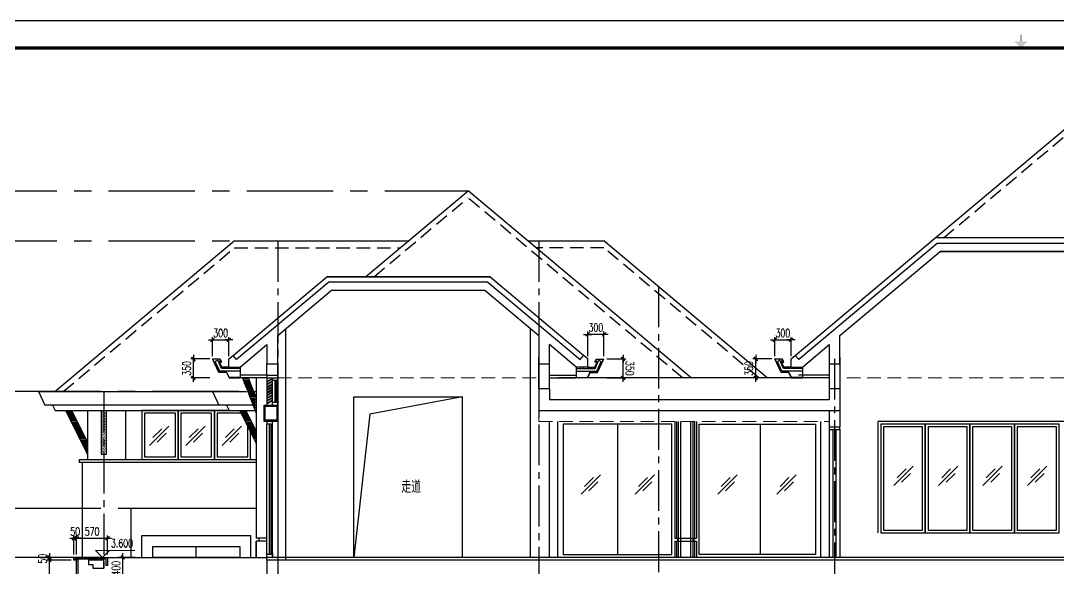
# Model space of a CAD drawing. Extents: x -395226 to -176901, y -140672 to 68263.
# Drawn here: x -263417 to -244335, y -95433 to -85367 of the extents above; entities that cross this region are included whole.
import ezdxf
from ezdxf.enums import TextEntityAlignment as Align

# ---------------------------------------------------------------- set-up
doc = ezdxf.new("R2010")
doc.units = 0
doc.header["$LTSCALE"] = 1000
doc.header["$MEASUREMENT"] = 0
for name, pattern in [('ACAD_ISO08W100', [36, 24, -3, 6, -3]), ('CENTER', [50.8, 31.75, -6.35, 6.35, -6.35]), ('HIDDEN', [0.375, 0.25, -0.125]), ('Plans$0$CENTER2', [1.125, 0.75, -0.125, 0.125, -0.125])]:
    doc.linetypes.add(name, pattern=pattern)
doc.layers.get('0').update_dxf_attribs({"linetype": 'CONTINUOUS'})
doc.layers.get('Defpoints').update_dxf_attribs({"linetype": 'CONTINUOUS'})
for name, color, linetype in [('A-COLUMN', 1, 'CONTINUOUS'), ('A-DIM', 201, 'CONTINUOUS'), ('A-DOTE', 8, 'ACAD_ISO08W100'), ('A-FACADE', 5, 'CONTINUOUS'), ('A-FACADE-hatch', 252, 'CONTINUOUS'), ('A-FIN-GRAN', 34, 'CONTINUOUS'), ('A-FIN-METAL', 150, 'CONTINUOUS'), ('A-LINE', 8, 'CONTINUOUS'), ('A-ROOF', 7, 'CONTINUOUS'), ('A-TEXT-CN', 31, 'CONTINUOUS'), ('A-WINDOW', 4, 'CONTINUOUS'), ('Col', 3, 'CONTINUOUS'), ('FIN 01', 8, 'CONTINUOUS'), ('FIN 02', 7, 'CONTINUOUS'), ('FIN 03', 2, 'CONTINUOUS'), ('Plans$0$Grid', 9, 'Plans$0$CENTER2'), ('ROOF 00', 8, 'CONTINUOUS'), ('Sect 18', 1, 'CONTINUOUS'), ('图框', 7, 'CONTINUOUS')]:
    doc.layers.add(name, color=color, linetype=linetype)
doc.layers.add('A-LEVEL', color=135, linetype='CONTINUOUS', lineweight=0)
doc.layers.add('A-STAIR', color=30, linetype='CONTINUOUS', lineweight=0)
doc.styles.add('DIM_FONT', font='SIMPLEX', dxfattribs={"width": 0.7, "bigfont": 'GBCBIG'})
doc.styles.add('PRC-S', font='tjromans.shx', dxfattribs={"width": 0.7, "bigfont": 'tjhztxt.shx'})
doc.styles.add('TJHZTXT', font='tjromans.shx', dxfattribs={"width": 0.8, "bigfont": 'tjhztxt.shx'})
doc.styles.add('zjz', font='tjromans.shx', dxfattribs={"width": 0.7, "height": 500, "bigfont": 'tjhztxt.shx'})
doc.dimstyles.new('DIM100', dxfattribs={"dimscale": 100, "dimtxt": 3, "dimasz": 0.01, "dimexe": 1, "dimexo": 1, "dimgap": 1, "dimtad": 1, "dimdec": 0, "dimzin": 0, "dimdsep": 46, "dimtxsty": 'DIM_FONT', "dimblk1": '_DIMX', "dimblk2": '_DIMX', "dimsah": 1, "dimcen": 0.01, "dimclrd": 256, "dimclre": 256, "dimclrt": 7, "dimadec": 0, "dimazin": 0, "dimtfac": 1, "dimtdec": 0, "dimtix": 1, "dimtmove": 2, "dimatfit": 3, "dimldrblk": '_DIMX', "dimfxl": 0, "dimtolj": 1, "dimtzin": 5, "dimarcsym": 0})

# ---------------------------------------------------------------- blocks, each defined once
blk = doc.blocks.new('glass hatch')
at = {"color": 9}
for p, q in [((0, 0), (355, 355)), ((61, 143), (225, 306)), ((143, 61), (306, 225))]:
    blk.add_line(p, q, dxfattribs=at)
blk = doc.blocks.new('A$C54BC2112')
at = {"layer": 'Col', "color": 8}
for p, q in [((-164, 2500), (-164, 350)), ((-134, 2500), (-134, 0)), ((-94, 2500), (-94, 0)), ((94, 2500), (94, 0)), ((134, 2500), (134, 0)), ((164, 2500), (164, 350)), ((-164, 300), (-164, 0)), ((164, 300), (164, 0))]:
    blk.add_line(p, q, dxfattribs=at)
at = {"layer": 'FIN 02', "color": 0}
for p, q in [((-200, 2500), (-200, 350)), ((200, 2500), (200, 350)), ((-200, 350), (200, 350)), ((-200, 300), (-200, 0)), ((-200, 300), (200, 300)), ((-150, 350), (-150, 300)), ((150, 350), (150, 300)), ((200, 300), (200, 0))]:
    blk.add_line(p, q, dxfattribs=at)
blk = doc.blocks.new('A$C27EA7CCC')
at = {"layer": 'A-LEVEL', "linetype": 'ByBlock'}
blk.add_lwpolyline([(1018, 509), (509, 0), (0, 509), (2880, 509)], dxfattribs=at)
at = {"layer": 'A-LEVEL', "style": 'zjz', "width": 0.7}
for tag, p in [('-6.000（建筑）', (3635, 1346)), ('-6.300（结构）', (3635, 645))]:
    blk.add_attdef(tag, text='', height=600, dxfattribs=at).set_placement(p, align=Align.RIGHT)
blk = doc.blocks.new('_DIMX')
blk.add_line((-150, 0), (150, 0))
at = {"const_width": 50}
blk.add_lwpolyline([(-70, -70), (70, 70)], dxfattribs=at)
blk = doc.blocks.new('*D852')
at = {"layer": 'A-DIM', "lineweight": -2}
for p, q in [((-261840, -95233), (-261490, -95233)), ((-261540, -95633), (-261540, -95234)), ((-261840, -95633), (-261490, -95633))]:
    blk.add_line(p, q, dxfattribs=at)
at = {"layer": 'Defpoints', "color": 0}
for p in [(-261890, -95233), (-261540, -95233), (-261890, -95633)]:
    blk.add_point(p, dxfattribs=at)
at = {"layer": 'A-DIM', "lineweight": -2, "xscale": 0.5, "yscale": 0.5, "zscale": 0.5}
for p, rotation in [((-261540, -95233), 90), ((-261540, -95633), 270)]:
    blk.add_blockref('_DIMX', p, dxfattribs=dict(at, rotation=rotation))
at = {"layer": 'A-DIM', "insert": (-261665, -95433), "char_height": 150, "attachment_point": 5, "rotation": 90, "style": 'DIM_FONT'}
blk.add_mtext('\\A1;400', dxfattribs=at)
blk = doc.blocks.new('*D853')
at = {"layer": 'A-DIM', "lineweight": -2}
for p, q in [((-262490, -95283), (-262940, -95283)), ((-262890, -96433), (-262890, -95284)), ((-262490, -96433), (-262940, -96433))]:
    blk.add_line(p, q, dxfattribs=at)
at = {"layer": 'Defpoints', "color": 0}
for p in [(-262890, -95283), (-262440, -95283), (-262440, -96433)]:
    blk.add_point(p, dxfattribs=at)
at = {"layer": 'A-DIM', "lineweight": -2, "xscale": 0.5, "yscale": 0.5, "zscale": 0.5}
for p, rotation in [((-262890, -95283), 90), ((-262890, -96433), 270)]:
    blk.add_blockref('_DIMX', p, dxfattribs=dict(at, rotation=rotation))
at = {"layer": 'A-DIM', "insert": (-263015, -95858), "char_height": 150, "attachment_point": 5, "rotation": 90, "style": 'DIM_FONT'}
blk.add_mtext('\\A1;1150', dxfattribs=at)
blk = doc.blocks.new('*D854')
at = {"layer": 'A-DIM', "lineweight": -2}
for p, q in [((-262490, -95233), (-262940, -95233)), ((-262490, -95283), (-262940, -95283)), ((-262890, -95233), (-262890, -95232)), ((-262890, -95283), (-262890, -95233)), ((-262890, -95284), (-262890, -95284))]:
    blk.add_line(p, q, dxfattribs=at)
at = {"layer": 'Defpoints', "color": 0}
for p in [(-262890, -95233), (-262440, -95233), (-262440, -95283)]:
    blk.add_point(p, dxfattribs=at)
at = {"layer": 'A-DIM', "lineweight": -2, "xscale": 0.5, "yscale": 0.5, "zscale": 0.5}
for p, rotation in [((-262890, -95233), 270), ((-262890, -95283), 90)]:
    blk.add_blockref('_DIMX', p, dxfattribs=dict(at, rotation=rotation))
at = {"layer": 'A-DIM', "insert": (-263015, -95258), "char_height": 150, "attachment_point": 5, "rotation": 90, "style": 'DIM_FONT'}
blk.add_mtext('\\A1;50', dxfattribs=at)
blk = doc.blocks.new('*D855')
at = {"layer": 'A-DIM', "lineweight": -2}
for p, q in [((-262440, -95183), (-262440, -94833)), ((-262390, -95183), (-262390, -94833)), ((-262440, -94883), (-262441, -94883)), ((-262440, -94883), (-262390, -94883)), ((-262389, -94883), (-262389, -94883))]:
    blk.add_line(p, q, dxfattribs=at)
at = {"layer": 'Defpoints', "color": 0}
for p in [(-262390, -94883), (-262440, -95233), (-262390, -95233)]:
    blk.add_point(p, dxfattribs=at)
at = {"layer": 'A-DIM', "lineweight": -2, "xscale": 0.5, "yscale": 0.5, "zscale": 0.5}
blk.add_blockref('_DIMX', (-262440, -94883), dxfattribs=at)
at = {"layer": 'A-DIM', "lineweight": -2, "xscale": 0.5, "yscale": 0.5, "zscale": 0.5, "rotation": 180}
blk.add_blockref('_DIMX', (-262390, -94883), dxfattribs=at)
at = {"layer": 'A-DIM', "insert": (-262415, -94758), "char_height": 150, "attachment_point": 5, "style": 'DIM_FONT'}
blk.add_mtext('\\A1;50', dxfattribs=at)
blk = doc.blocks.new('*D856')
at = {"layer": 'A-DIM', "lineweight": -2}
for p, q in [((-262390, -95183), (-262390, -94833)), ((-261820, -95183), (-261820, -94833)), ((-262389, -94883), (-261820, -94883))]:
    blk.add_line(p, q, dxfattribs=at)
at = {"layer": 'Defpoints', "color": 0}
for p in [(-261820, -94883), (-262390, -95233), (-261820, -95233)]:
    blk.add_point(p, dxfattribs=at)
at = {"layer": 'A-DIM', "lineweight": -2, "xscale": 0.5, "yscale": 0.5, "zscale": 0.5, "rotation": 180}
blk.add_blockref('_DIMX', (-262390, -94883), dxfattribs=at)
at = {"layer": 'A-DIM', "lineweight": -2, "xscale": 0.5, "yscale": 0.5, "zscale": 0.5}
blk.add_blockref('_DIMX', (-261820, -94883), dxfattribs=at)
at = {"layer": 'A-DIM', "insert": (-262105, -94758), "char_height": 150, "attachment_point": 5, "style": 'DIM_FONT'}
blk.add_mtext('\\A1;570', dxfattribs=at)
blk = doc.blocks.new('*D883')
at = {"layer": 'A-DIM', "lineweight": -2}
for p, q in [((-2886, -86057), (-3236, -86057)), ((-3186, -86056), (-3186, -86056)), ((-3186, -86407), (-3186, -86057)), ((-2886, -86407), (-3236, -86407)), ((-3186, -86407), (-3186, -86408))]:
    blk.add_line(p, q, dxfattribs=at)
at = {"layer": 'Defpoints', "color": 0}
for p in [(-3186, -86057), (-2836, -86057), (-2836, -86407)]:
    blk.add_point(p, dxfattribs=at)
at = {"layer": 'A-DIM', "lineweight": -2, "xscale": 0.5, "yscale": 0.5, "zscale": 0.5}
for p, rotation in [((-3186, -86057), 270), ((-3186, -86407), 90)]:
    blk.add_blockref('_DIMX', p, dxfattribs=dict(at, rotation=rotation))
at = {"layer": 'A-DIM', "insert": (-3311, -86232), "char_height": 150, "attachment_point": 5, "rotation": 90, "style": 'DIM_FONT'}
blk.add_mtext('\\A1;350', dxfattribs=at)
blk = doc.blocks.new('*D884')
at = {"layer": 'A-DIM', "lineweight": -2}
for p, q in [((-2836, -86007), (-2836, -85657)), ((-2536, -86007), (-2536, -85657)), ((-2836, -85707), (-2837, -85707)), ((-2836, -85707), (-2536, -85707)), ((-2535, -85707), (-2535, -85707))]:
    blk.add_line(p, q, dxfattribs=at)
at = {"layer": 'Defpoints', "color": 0}
for p in [(-2536, -85707), (-2836, -86057), (-2536, -86057)]:
    blk.add_point(p, dxfattribs=at)
at = {"layer": 'A-DIM', "lineweight": -2, "xscale": 0.5, "yscale": 0.5, "zscale": 0.5}
blk.add_blockref('_DIMX', (-2836, -85707), dxfattribs=at)
at = {"layer": 'A-DIM', "lineweight": -2, "xscale": 0.5, "yscale": 0.5, "zscale": 0.5, "rotation": 180}
blk.add_blockref('_DIMX', (-2536, -85707), dxfattribs=at)
at = {"layer": 'A-DIM', "insert": (-2686, -85582), "char_height": 150, "attachment_point": 5, "style": 'DIM_FONT'}
blk.add_mtext('\\A1;300', dxfattribs=at)
blk = doc.blocks.new('*D872')
at = {"layer": 'A-DIM', "lineweight": -2}
for p, q in [((-252640, -91583), (-252290, -91583)), ((-252340, -91583), (-252340, -91582)), ((-252340, -91933), (-252340, -91583)), ((-252640, -91933), (-252290, -91933)), ((-252340, -91934), (-252340, -91934))]:
    blk.add_line(p, q, dxfattribs=at)
at = {"layer": 'Defpoints', "color": 0}
for p in [(-252690, -91583), (-252340, -91583), (-252690, -91933)]:
    blk.add_point(p, dxfattribs=at)
at = {"layer": 'A-DIM', "lineweight": -2, "xscale": 0.5, "yscale": 0.5, "zscale": 0.5}
for p, rotation in [((-252340, -91583), 270), ((-252340, -91933), 90)]:
    blk.add_blockref('_DIMX', p, dxfattribs=dict(at, rotation=rotation))
at = {"layer": 'A-DIM', "insert": (-252215, -91758), "char_height": 150, "attachment_point": 5, "rotation": 270, "style": 'DIM_FONT'}
blk.add_mtext('\\A1;350', dxfattribs=at)
blk = doc.blocks.new('Window')
at = {"layer": 'A-FIN-METAL'}
blk.add_line((0, 3300), (0, 2800), dxfattribs=at)
for points in [[(7, 3226), (94, 3276), (89, 3285), (2, 3235)], [(7, 3176), (94, 3226), (89, 3235), (2, 3185)], [(7, 3126), (94, 3176), (89, 3185), (2, 3135)], [(7, 3076), (94, 3126), (89, 3135), (2, 3085)], [(7, 3026), (94, 3076), (89, 3085), (2, 3035)], [(7, 2976), (94, 3026), (89, 3035), (2, 2985)], [(7, 2926), (94, 2976), (89, 2985), (2, 2935)], [(7, 2876), (94, 2926), (89, 2935), (2, 2885)], [(7, 2826), (94, 2876), (89, 2885), (2, 2835)], [(180, 2520), (0, 2520), (-30, 2520), (-30, 2780), (180, 2780)]]:
    blk.add_lwpolyline(points, close=True, dxfattribs=at)
blk.add_lwpolyline([(200, 2500), (0, 2500), (-50, 2500), (-50, 2800), (200, 2800), (200, 2500)], dxfattribs=at)
at = {"layer": 'A-WINDOW'}
for p, q in [((100, 3300), (100, 3250)), ((180, 3250), (100, 3250)), ((100, 2800), (100, 3250)), ((150, 2850), (150, 3250)), ((170, 3250), (170, 2850)), ((180, 3230), (180, 3250)), ((200, 3230), (200, 3300)), ((200, 3230), (180, 3230)), ((180, 3230), (180, 2850)), ((200, 2800), (200, 3230)), ((200, 2870), (180, 2870)), ((180, 2870), (180, 2850)), ((200, 2870), (200, 2800)), ((100, 2800), (100, 2850)), ((180, 2850), (100, 2850)), ((0, 2500), (0, 2450)), ((100, 2430), (100, 2500)), ((200, 2500), (200, 0)), ((80, 2450), (0, 2450)), ((0, 0), (0, 2450)), ((50, 50), (50, 2450)), ((70, 2450), (70, 50)), ((80, 2430), (80, 2450)), ((100, 2430), (80, 2430)), ((80, 2430), (80, 50)), ((100, 0), (100, 2430)), ((0, 0), (0, 50)), ((80, 50), (0, 50)), ((100, 70), (80, 70)), ((80, 70), (80, 50)), ((100, 70), (100, 0))]:
    blk.add_line(p, q, dxfattribs=at)
blk = doc.blocks.new('*D880')
at = {"layer": 'A-DIM', "lineweight": -2}
for p, q in [((-252990, -91133), (-252991, -91133)), ((-252990, -91533), (-252990, -91083)), ((-252690, -91133), (-252990, -91133)), ((-252690, -91533), (-252690, -91083)), ((-252689, -91133), (-252689, -91133))]:
    blk.add_line(p, q, dxfattribs=at)
at = {"layer": 'Defpoints', "color": 0}
for p in [(-252990, -91133), (-252990, -91583), (-252690, -91583)]:
    blk.add_point(p, dxfattribs=at)
at = {"layer": 'A-DIM', "lineweight": -2, "xscale": 0.5, "yscale": 0.5, "zscale": 0.5}
blk.add_blockref('_DIMX', (-252990, -91133), dxfattribs=at)
at = {"layer": 'A-DIM', "lineweight": -2, "xscale": 0.5, "yscale": 0.5, "zscale": 0.5, "rotation": 180}
blk.add_blockref('_DIMX', (-252690, -91133), dxfattribs=at)
at = {"layer": 'A-DIM', "insert": (-252840, -91008), "char_height": 150, "attachment_point": 5, "style": 'DIM_FONT'}
blk.add_mtext('\\A1;300', dxfattribs=at)
blk = doc.blocks.new('A$C6CD4606C')
for p, q in [((-200, 2350), (-200, 0)), ((0, 2350), (0, 0))]:
    blk.add_line(p, q)
blk.add_lwpolyline([(-200, 2400), (-200, 2350), (0, 2350), (0, 2400)])
blk.add_lwpolyline([(-75, 2350), (-75, 0), (-125, 0), (-125, 2350)], close=True)
blk = doc.blocks.new('TJAD_TK_A0')
at = {"layer": '图框'}
blk.add_line((2162, 399.3), (973, 399.3), dxfattribs=at)
at = {"layer": '图框', "const_width": 0.3}
blk.add_lwpolyline([(1567.5, 391.74), (1567.5, 394.24)], dxfattribs=at)
at = {"layer": '图框', "const_width": 1.2}
blk.add_lwpolyline([(2152, -431.7), (2152, 389.3), (998, 389.3), (998, -431.7)], close=True, dxfattribs=at)
at = {"layer": '图框'}
blk.add_solid([(1565, 391.74), (1570, 391.74), (1567.5, 389.24)], dxfattribs=at)
blk = doc.blocks.new('DDDDDDWWWW')
at = {"layer": 'A-FIN-METAL'}
for p, q in [((-2719.2, -86306.5), (-2835.8, -86056.5)), ((-2692.9, -86059.4), (-2835.8, -86056.5)), ((-2716, -86301.5), (-2827.8, -86061.7)), ((-2696.1, -86064.3), (-2827.8, -86061.7)), ((-2667.3, -86114.3), (-2692.9, -86059.4)), ((-2741.4, -86081.5), (-2786.7, -86102.7)), ((-2703.3, -86281.5), (-2786.7, -86102.7)), ((-2671.4, -86231.5), (-2741.4, -86081.5)), ((-2697, -86096.1), (-2714.2, -86104.2)), ((-2666.5, -86206.5), (-2714.2, -86104.2)), ((-2701.6, -86098.2), (-2689.3, -86124.5)), ((-2697, -86096.1), (-2686.9, -86117.9)), ((-2674, -86111.9), (-2696.1, -86064.3)), ((-2689.3, -86124.5), (-2667.3, -86114.3)), ((-2686.9, -86117.9), (-2674, -86111.9)), ((-2325.6, -86231.5), (-2671.4, -86231.5)), ((-2535.8, -86206.5), (-2666.5, -86206.5)), ((-2535.8, -86206.5), (-2535.8, -86231.5)), ((-2456.2, -86206.5), (-2456.2, -86231.5)), ((-2405.7, -86206.5), (-2405.7, -86231.5)), ((-2325.6, -86206.5), (-2325.6, -86406.5)), ((-2579.2, -86306.5), (-2719.2, -86306.5)), ((-2576, -86301.5), (-2716, -86301.5)), ((-2325.6, -86281.5), (-2703.3, -86281.5)), ((-2579.2, -86306.5), (-2532.6, -86406.5)), ((-2576, -86301.5), (-2529.4, -86401.5)), ((-2532.6, -86406.5), (-2325.6, -86406.5)), ((-2325.6, -86401.5), (-2529.4, -86401.5))]:
    blk.add_line(p, q, dxfattribs=at)
at = {"layer": 'A-DIM'}
for p1, p2, picture, middle in [((-2835.8, -86056.5), (-2535.8, -86056.5), '*D884', (-2685.8, -85581.5)), ((-2835.8, -86406.5), (-2835.8, -86056.5), '*D883', (-3310.8, -86231.5))]:
    dim = blk.add_aligned_dim(p1=p1, p2=p2, distance=350, dimstyle='DIM100', override={"dimscale": 50, "dimclrt": 256}, dxfattribs=at)
    dim.commit()
    dim.dimension.update_dxf_attribs({"geometry": picture, "text_midpoint": middle})

msp = doc.modelspace()

# ---------------------------------------------------------------- hatches: boundary and pattern name
at = {"layer": 'A-FACADE-hatch'}
h = msp.add_hatch(dxfattribs=at)
h.set_pattern_fill('DOTS', color=256, scale=400, style=0)
h.set_pattern_definition([(360, (-259389.666, -105053.78), (12.5, 25), [0, -25])])
h.paths.add_polyline_path([(-259232.5, -91933.4), (-259339.7, -91933.4), (-259089.7, -92583.4), (-259089.7, -92304.9)])
h = msp.add_hatch(dxfattribs=at)
h.set_pattern_fill('DOTS', color=256, scale=400, style=0)
h.set_pattern_definition([(180, (-461274.865, -42919.604), (-12.5, 25), [0, -25])])
h.paths.add_polyline_path([(-262589.7, -92533.4), (-262477.9, -92533.4), (-262189.7, -93109.8), (-262189.7, -93333.4)])
h = msp.add_hatch(dxfattribs=at)
h.set_pattern_fill('DOTS', color=256, scale=400, style=0)
h.set_pattern_definition([(180, (-261839.666, -93333.421), (-12.5, 25), [0, -25])])
h.paths.add_polyline_path([(-261939.7, -92533.4), (-261839.7, -92533.4), (-261839.7, -93333.4), (-261939.7, -93333.4)])
h = msp.add_hatch(dxfattribs=at)
h.set_pattern_fill('DOTS', color=256, scale=400, style=0)
h.set_pattern_definition([(180, (-458074.865, -42919.604), (-12.5, 25), [0, -25])])
h.paths.add_polyline_path([(-259089.7, -93133.4), (-259089.7, -92909.8), (-259277.9, -92533.4), (-259389.7, -92533.4)])

# ---------------------------------------------------------------- linework, layer by layer
for p, q in [((-258889.7, -91933.4), (-258689.7, -91933.4)), ((-258689.7, -91933.4), (-258689.7, -91883.4))]:
    msp.add_line(p, q)
at = {"layer": 'A-COLUMN'}
for p, q in [((-246563.3, -89459.8), (-249108.8, -91595.7)), ((-233536.1, -89459.8), (-246563.3, -89459.8)), ((-257753.3, -90173), (-259448.8, -91595.7)), ((-254826.1, -90173), (-257753.3, -90173)), ((-254826.1, -90173), (-253130.5, -91595.7)), ((-258689.7, -91154.6), (-257698.7, -90323)), ((-257698.7, -90323), (-254880.7, -90323)), ((-254880.7, -90323), (-253889.7, -91154.6)), ((-258689.7, -91676.6), (-258689.7, -91154.6)), ((-259379.5, -91733.4), (-258889.7, -91322.4)), ((-258889.7, -91322.4), (-258889.7, -91676.6)), ((-253199.8, -91733.4), (-253689.7, -91322.4)), ((-249039.5, -91733.4), (-248549.7, -91322.4)), ((-259448.8, -91595.7), (-259513.1, -91519.1)), ((-253130.5, -91595.7), (-253066.3, -91519.1)), ((-249108.8, -91595.7), (-249173.1, -91519.1)), ((-259589.7, -91733.4), (-259379.5, -91733.4)), ((-258889.7, -91676.6), (-258689.7, -91676.6)), ((-252989.7, -91733.4), (-253199.8, -91733.4)), ((-249249.7, -91733.4), (-249039.5, -91733.4)), ((-248549.7, -91933.4), (-248549.7, -92133.4)), ((-253689.7, -92133.4), (-253889.7, -92133.4)), ((-253889.7, -92133.4), (-253889.7, -92533.4)), ((-253689.7, -92133.4), (-253689.7, -92333.4)), ((-248349.7, -92133.4), (-248549.7, -92133.4)), ((-248549.7, -92133.4), (-248549.7, -92333.4)), ((-248349.7, -92133.4), (-248349.7, -92533.4)), ((-253689.7, -92333.4), (-248549.7, -92333.4)), ((-253889.7, -92533.4), (-248349.7, -92533.4)), ((-231549.7, -95283.4), (-258889.7, -95283.4))]:
    msp.add_line(p, q, dxfattribs=at)
for points in [[(-248349.7, -91154.6), (-246508.7, -89609.8), (-233590.7, -89609.8)], [(-231749.7, -91154.6), (-233590.7, -89609.8), (-246508.7, -89609.8)], [(-253889.7, -91154.6), (-253889.7, -91676.6), (-253689.7, -91676.6), (-253689.7, -91322.4)], [(-248549.7, -91322.4), (-248549.7, -91676.6), (-248349.7, -91676.6), (-248349.7, -91154.6)], [(-259589.7, -91733.4), (-259589.7, -91583.4), (-259513.1, -91519.1)], [(-252989.7, -91733.4), (-252989.7, -91583.4), (-253066.3, -91519.1)], [(-249249.7, -91733.4), (-249249.7, -91583.4), (-249173.1, -91519.1)], [(-261889.7, -95433.4), (-261889.7, -95283.4), (-262169.7, -95283.4), (-262169.7, -95363.4), (-262089.7, -95363.4), (-262089.7, -95433.4), (-261889.7, -95433.4)], [(-258889.7, -95283.4), (-258889.7, -95633.4), (-262089.7, -95633.4)]]:
    msp.add_lwpolyline(points, dxfattribs=at)
at = {"layer": 'A-DOTE', "linetype": 'CENTER', "ltscale": 0.05}
for p, q in [((-266880.5, -88491.4), (-255189.7, -88491.4)), ((-266880.5, -89414.4), (-259489.7, -89414.4)), ((-259405.5, -92183.4), (-266880.5, -92183.4)), ((-259405.5, -94333.4), (-266880.5, -94333.4)), ((-259405.5, -95233.4), (-266880.5, -95233.4))]:
    msp.add_line(p, q, dxfattribs=at)
at = {"layer": 'A-FACADE'}
for p, q in [((-258539.7, -95283.4), (-258539.7, -91028.7)), ((-254039.7, -95233.4), (-254039.7, -91028.7)), ((-258889.7, -91883.4), (-259379.5, -91883.4)), ((-258889.7, -91933.4), (-259379.5, -91933.4)), ((-259089.7, -91933.4), (-259089.7, -94883.4)), ((-253689.7, -91883.4), (-253199.8, -91883.4)), ((-253689.7, -91933.4), (-253199.8, -91933.4)), ((-248549.7, -91933.4), (-253539.7, -91933.4)), ((-248549.7, -91883.4), (-249114.7, -91883.4)), ((-248549.7, -91933.4), (-249114.7, -91933.4)), ((-257289.7, -95233.4), (-257289.7, -92283.4)), ((-257289.7, -92283.4), (-255289.7, -92283.4)), ((-255289.7, -95233.4), (-255289.7, -92283.4)), ((-262339.7, -93433.4), (-259089.7, -93433.4)), ((-262339.7, -93483.4), (-262289.7, -93483.4)), ((-262289.7, -93483.4), (-259089.7, -93483.4)), ((-259089.7, -94933.4), (-259089.7, -95233.4)), ((-259089.7, -94933.4), (-259089.7, -95233.4)), ((-259039.7, -94883.4), (-259039.7, -94933.4)), ((-261819.7, -95233.4), (-258889.7, -95233.4)), ((-242349.7, -95233.4), (-258889.7, -95233.4)), ((-258889.7, -95283.4), (-258889.7, -95233.4))]:
    msp.add_line(p, q, dxfattribs=at)
for points in [[(-262339.7, -93433.4), (-262339.7, -93483.4)], [(-262289.7, -93483.4), (-262289.7, -95233.4)], [(-259089.7, -94333.4), (-261389.7, -94333.4), (-261389.7, -95233.4)], [(-258889.7, -94883.4), (-259089.7, -94883.4)], [(-259089.7, -95233.4), (-259089.7, -94933.4)], [(-258889.7, -94933.4), (-259089.7, -94933.4)]]:
    msp.add_lwpolyline(points, dxfattribs=at)
at = {"layer": 'A-FIN-GRAN'}
for points in [[(-262414.7, -95283.4), (-262439.7, -95283.4), (-262439.7, -95233.4), (-261819.7, -95233.4), (-261819.7, -95383.4), (-261849.7, -95383.4)], [(-262414.7, -95283.4), (-262414.7, -95263.4), (-261849.7, -95263.4), (-261849.7, -95383.4)], [(-262089.7, -96433.4), (-262389.7, -96433.4), (-262389.7, -95273.4), (-262359.7, -95273.4)], [(-262089.7, -96403.4), (-262359.7, -96403.4), (-262359.7, -95273.4)]]:
    msp.add_lwpolyline(points, dxfattribs=at)
msp.add_arc((-262402.2, -95283.4), 12.5, 0, 180, dxfattribs=at)
at = {"layer": 'A-FIN-METAL'}
for p, q in [((-252858.1, -91641.2), (-252832.5, -91586.3)), ((-252851.5, -91638.7), (-252829.3, -91591.2)), ((-252832.5, -91586.3), (-252689.7, -91583.4)), ((-252829.3, -91591.2), (-252697.6, -91588.6)), ((-252809.4, -91828.4), (-252697.6, -91588.6)), ((-252806.2, -91833.4), (-252689.7, -91583.4)), ((-253199.8, -91733.4), (-253199.8, -91933.4)), ((-253199.8, -91758.4), (-252854, -91758.4)), ((-253119.7, -91733.4), (-253119.7, -91758.4)), ((-253069.2, -91733.4), (-253069.2, -91758.4)), ((-252989.7, -91733.4), (-252858.9, -91733.4)), ((-252989.7, -91733.4), (-252989.7, -91758.4)), ((-252858.9, -91733.4), (-252811.2, -91631)), ((-252836.1, -91651.4), (-252858.1, -91641.2)), ((-252854, -91758.4), (-252784.1, -91608.4)), ((-252838.5, -91644.8), (-252851.5, -91638.7)), ((-252828.4, -91623), (-252838.5, -91644.8)), ((-252823.9, -91625.1), (-252836.1, -91651.4)), ((-252828.4, -91623), (-252811.2, -91631)), ((-252822.2, -91808.4), (-252738.8, -91629.6)), ((-252784.1, -91608.4), (-252738.8, -91629.6)), ((-253199.8, -91808.4), (-252822.2, -91808.4)), ((-253199.8, -91928.4), (-252996.1, -91928.4)), ((-252992.9, -91933.4), (-253199.8, -91933.4)), ((-252949.4, -91828.4), (-252996.1, -91928.4)), ((-252946.2, -91833.4), (-252992.9, -91933.4)), ((-252949.4, -91828.4), (-252809.4, -91828.4)), ((-252946.2, -91833.4), (-252806.2, -91833.4))]:
    msp.add_line(p, q, dxfattribs=at)
at = {"layer": 'A-LINE', "color": 8}
for p, q in [((-249173.1, -91519.1), (-244049.7, -87220.1)), ((-259489.7, -89414.4), (-256289.7, -89414.4)), ((-254089.7, -89414.4), (-252689.7, -89414.4)), ((-233499.7, -89359.8), (-246599.7, -89359.8)), ((-259513.1, -91519.1), (-257789.7, -90073)), ((-254789.7, -90073), (-257789.7, -90073)), ((-253066.3, -91519.1), (-254789.7, -90073)), ((-263089.7, -92183.4), (-262973.1, -92433.4)), ((-259889.7, -92183.4), (-259773.1, -92433.4)), ((-259140, -92433.4), (-262973.1, -92433.4)), ((-262786.5, -92533.4), (-259089.7, -92533.4)), ((-259633.1, -92433.4), (-259586.5, -92533.4))]:
    msp.add_line(p, q, dxfattribs=at)
at = {"layer": 'A-LINE'}
for p, q in [((-259339.7, -91933.4), (-259089.7, -92583.4)), ((-259232.5, -91933.4), (-259089.7, -92304.9)), ((-262189.7, -93333.4), (-262589.7, -92533.4)), ((-262189.7, -93109.8), (-262477.9, -92533.4)), ((-259089.7, -93133.4), (-259389.7, -92533.4)), ((-259089.7, -92909.8), (-259277.9, -92533.4))]:
    msp.add_line(p, q, dxfattribs=at)
at = {"layer": 'A-LINE', "color": 8}
for points in [[(-257074.6, -90073), (-255189.7, -88491.4)], [(-251087.6, -91933.4), (-255189.7, -88491.4)], [(-262789.7, -92183.4), (-259489.7, -89414.4)], [(-249687.6, -91933.4), (-252689.7, -89414.4)], [(-263089.7, -92183.4), (-259265, -92183.4)], [(-262789.7, -92183.4), (-259265, -92183.4)], [(-255289.7, -92283.4), (-256998, -92599.3), (-257289.7, -95233.4)]]:
    msp.add_lwpolyline(points, dxfattribs=at)
at = {"layer": 'A-LINE'}
msp.add_lwpolyline([(-261939.7, -92533.4), (-261939.7, -93333.4), (-261839.7, -93333.4), (-261839.7, -92533.4)], dxfattribs=at)
at = {"layer": 'A-ROOF', "color": 8, "linetype": 'HIDDEN'}
for p, q in [((-262634.1, -92183.4), (-259489.7, -89544.9)), ((-259489.7, -89544.9), (-256445.2, -89544.9)), ((-252689.7, -89544.9), (-253934.1, -89544.9)), ((-249843.2, -91933.4), (-252689.7, -89544.9))]:
    msp.add_line(p, q, dxfattribs=at)
at = {"layer": 'A-ROOF'}
for p, q in [((-257789.7, -90073), (-254789.7, -90073)), ((-262833.1, -92433.4), (-262786.5, -92533.4))]:
    msp.add_line(p, q, dxfattribs=at)
at = {"layer": 'A-ROOF', "color": 8, "linetype": 'HIDDEN'}
for points in [[(-246444.1, -89359.8), (-244013.3, -87320.1), (-236086.1, -87320.1), (-233655.2, -89359.8)], [(-256919, -90073), (-255189.7, -88621.9)], [(-251243.2, -91933.4), (-255189.7, -88621.9)]]:
    msp.add_lwpolyline(points, dxfattribs=at)
at = {"layer": 'A-STAIR', "linetype": 'HIDDEN'}
for p, q in [((-258689.7, -91933.4), (-253889.7, -91933.4)), ((-237849.7, -91933.4), (-248349.7, -91933.4)), ((-253889.7, -92533.4), (-253889.7, -92733.4)), ((-253889.7, -92733.4), (-248549.7, -92733.4))]:
    msp.add_line(p, q, dxfattribs=at)
at = {"layer": 'A-WINDOW'}
for p, q in [((-261189.7, -92533.4), (-261189.7, -93433.4)), ((-247649.7, -94783.4), (-247649.7, -92733.4)), ((-252439.7, -92783.4), (-252439.7, -95183.4)), ((-249819.7, -92783.4), (-249819.7, -95183.4)), ((-260189.7, -95233.4), (-260189.7, -95033.4))]:
    msp.add_line(p, q, dxfattribs=at)
for points in [[(-260523, -92533.4), (-261189.7, -92533.4), (-261189.7, -93433.4), (-260523, -93433.4)], [(-259856.3, -92533.4), (-260523, -92533.4), (-260523, -93433.4), (-259856.3, -93433.4)], [(-260573, -92583.4), (-261139.7, -92583.4), (-261139.7, -93383.4), (-260573, -93383.4)], [(-259906.3, -92583.4), (-260473, -92583.4), (-260473, -93383.4), (-259906.3, -93383.4)], [(-251439.7, -92783.4), (-253439.7, -92783.4), (-253439.7, -95183.4), (-251439.7, -95183.4)], [(-248799.7, -95183.4), (-250939.7, -95183.4), (-250939.7, -92783.4), (-248799.7, -92783.4), (-248799.7, -95183.4)], [(-247599.7, -94783.4), (-246779.7, -94783.4), (-246779.7, -92783.4), (-247599.7, -92783.4)], [(-247549.7, -94733.4), (-246829.7, -94733.4), (-246829.7, -92833.4), (-247549.7, -92833.4)], [(-246779.7, -94783.4), (-245959.7, -94783.4), (-245959.7, -92783.4), (-246779.7, -92783.4)], [(-246729.7, -94733.4), (-246009.7, -94733.4), (-246009.7, -92833.4), (-246729.7, -92833.4)], [(-245959.7, -94783.4), (-245139.7, -94783.4), (-245139.7, -92783.4), (-245959.7, -92783.4)], [(-245909.7, -94733.4), (-245189.7, -94733.4), (-245189.7, -92833.4), (-245909.7, -92833.4)], [(-245139.7, -94783.4), (-244319.7, -94783.4), (-244319.7, -92783.4), (-245139.7, -92783.4)], [(-245089.7, -94733.4), (-244369.7, -94733.4), (-244369.7, -92833.4), (-245089.7, -92833.4)]]:
    msp.add_lwpolyline(points, close=True, dxfattribs=at)
for points in [[(-259586.5, -92533.4), (-259856.3, -92533.4), (-259856.3, -93433.4), (-259189.7, -93433.4), (-259189.7, -92933.4)], [(-259364.7, -92583.4), (-259806.3, -92583.4), (-259806.3, -93383.4), (-259239.7, -93383.4), (-259239.7, -92833.4)], [(-242349.7, -92733.4), (-247649.7, -92733.4)], [(-261189.7, -95233.4), (-261189.7, -94833.4), (-259189.7, -94833.4), (-259189.7, -95233.4)], [(-260989.7, -95233.4), (-260989.7, -95033.4), (-259389.7, -95033.4), (-259389.7, -95233.4)]]:
    msp.add_lwpolyline(points, dxfattribs=at)
at = {"layer": 'FIN 01'}
for points in [[(-262189.7, -92533.4), (-262189.7, -93433.4)], [(-261489.7, -92533.4), (-261489.7, -93433.4)]]:
    msp.add_lwpolyline(points, dxfattribs=at)
at = {"layer": 'FIN 02'}
for p, q in [((-258889.7, -91883.4), (-258889.7, -91933.4)), ((-253689.7, -95233.4), (-253689.7, -92733.4))]:
    msp.add_line(p, q, dxfattribs=at)
at = {"layer": 'FIN 03'}
for p, q in [((-253889.7, -92133.4), (-253889.7, -91554.6)), ((-253689.7, -92133.4), (-253689.7, -91554.6)), ((-248549.7, -91554.6), (-248549.7, -92133.4)), ((-248349.7, -91554.6), (-248349.7, -92133.4)), ((-258889.7, -91883.4), (-258889.7, -91676.6)), ((-248549.7, -92533.4), (-248549.7, -92833.4)), ((-248349.7, -92533.4), (-248349.7, -92833.4)), ((-248549.7, -92833.4), (-248349.7, -92833.4))]:
    msp.add_line(p, q, dxfattribs=at)
msp.add_lwpolyline([(-258889.7, -91883.4), (-258689.7, -91883.4), (-258689.7, -91676.6)], dxfattribs=at)
at = {"layer": 'Plans$0$Grid', "color": 8}
for p, q in [((-258689.7, -89414.4), (-258689.7, -106306.4)), ((-253889.7, -89414.4), (-253889.7, -106306.4)), ((-251689.7, -90253.5), (-251689.7, -106306.4)), ((-248449.7, -91583.4), (-248449.7, -106306.4)), ((-261889.7, -92183.4), (-261889.7, -101306.4)), ((-261889.7, -92183.4), (-261889.7, -106306.4))]:
    msp.add_line(p, q, dxfattribs=at)
at = {"layer": 'ROOF 00'}
msp.add_lwpolyline([(-259153.2, -92183.4), (-259089.7, -92183.4)], dxfattribs=at)
at = {"layer": 'Sect 18'}
for p, q in [((-253539.7, -95233.4), (-253539.7, -92733.4)), ((-248699.7, -95233.4), (-248699.7, -92733.4))]:
    msp.add_line(p, q, dxfattribs=at)

# ---------------------------------------------------------------- block references
at = {"layer": 'A-DIM'}
for p in [(-257053.9, -5526.9), (-246713.9, -5526.9)]:
    msp.add_blockref('DDDDDDWWWW', p, dxfattribs=at)
at = {"layer": 'A-LEVEL', "linetype": 'ByBlock'}
ref = msp.add_blockref('A$C27EA7CCC', (-262040.7, -95233.4), dxfattribs=dict(at, xscale=0.25, yscale=0.25, zscale=0.25))
ref.add_attrib('-6.000（建筑）', '3.600', dxfattribs={"height": 150, "style": 'TJHZTXT', "width": 0.7}).set_placement((-261352.4, -95049.8), align=Align.RIGHT)
at = {"layer": 'A-WINDOW'}
for name, p in [('Window', (-258889.7, -95233.4)), ('glass hatch', (-261048.4, -93175.1)), ('glass hatch', (-260381.7, -93175.1)), ('glass hatch', (-259715, -93175.1)), ('A$C6CD4606C', (-248349.7, -95233.4)), ('glass hatch', (-247359.5, -93914.2)), ('glass hatch', (-246539.5, -93914.2)), ('glass hatch', (-245719.5, -93914.2)), ('glass hatch', (-244899.5, -93914.2)), ('glass hatch', (-253108.5, -94071.3)), ('glass hatch', (-252117.2, -94071.3)), ('glass hatch', (-250595.6, -94071.3)), ('glass hatch', (-249512.4, -94071.3))]:
    msp.add_blockref(name, p, dxfattribs=at)
at = {"layer": 'Sect 18'}
msp.add_blockref('A$C54BC2112', (-251189.7, -95233.4), dxfattribs=at)
at = {"layer": '图框', "xscale": 50, "yscale": 50, "zscale": 50}
msp.add_blockref('TJAD_TK_A0', (-323394.7, -105332.1), dxfattribs=at)

# ---------------------------------------------------------------- texts
at = {"layer": 'A-TEXT-CN', "style": 'PRC-S', "width": 0.7}
msp.add_text('走道', height=225, dxfattribs=at).set_placement((-256417.5, -94048))

# ---------------------------------------------------------------- dimensions: what is measured, and where the dimension line sits
at = {"layer": 'A-DIM'}
for p1, p2, distance, picture, middle in [((-252689.7, -91583.4), (-252989.7, -91583.4), -450, '*D880', (-252839.7, -91008.4)), ((-252689.7, -91933.4), (-252689.7, -91583.4), -350, '*D872', (-252214.7, -91758.4)), ((-262439.7, -95233.4), (-262389.7, -95233.4), 350, '*D855', (-262414.7, -94758.4)), ((-262389.7, -95233.4), (-261819.7, -95233.4), 350, '*D856', (-262104.7, -94758.4)), ((-262439.7, -95283.4), (-262439.7, -95233.4), 450, '*D854', (-263014.7, -95258.4)), ((-262439.7, -96433.4), (-262439.7, -95283.4), 450, '*D853', (-263014.7, -95858.4)), ((-261889.7, -95633.4), (-261889.7, -95233.4), -350, '*D852', (-261664.7, -95433.4))]:
    dim = msp.add_aligned_dim(p1=p1, p2=p2, distance=distance, dimstyle='DIM100', override={"dimscale": 50, "dimclrt": 256}, dxfattribs=at)
    dim.commit()
    dim.dimension.update_dxf_attribs({"geometry": picture, "text_midpoint": middle})

doc.saveas('drawing.dxf')
